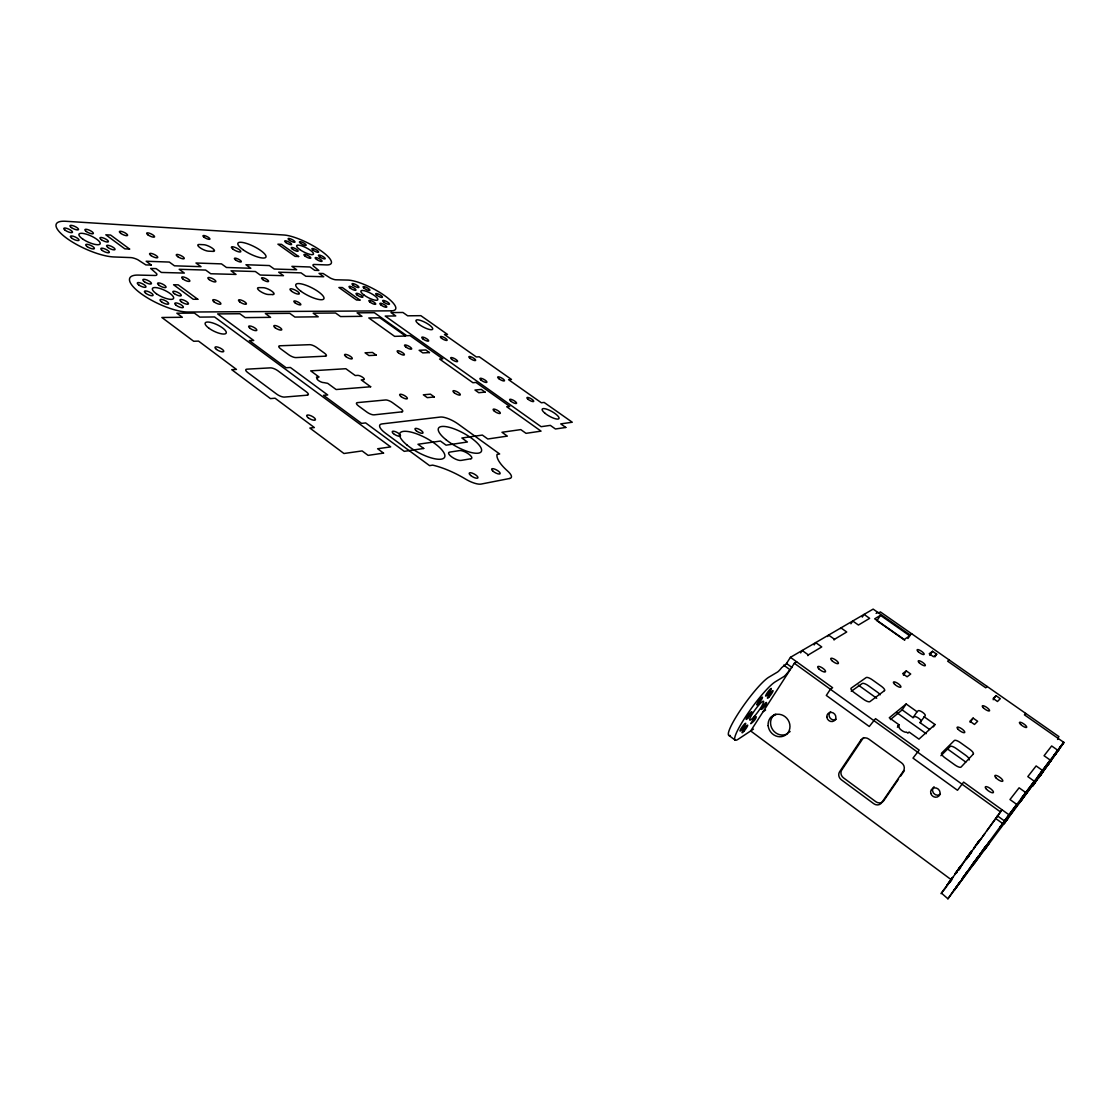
<?xml version="1.0" encoding="UTF-8"?>
<svg xmlns="http://www.w3.org/2000/svg" width="1120" height="1120" viewBox="0 0 1120 1120"><rect width="100%" height="100%" fill="white"/><g stroke="black" fill="none" stroke-linecap="round" stroke-linejoin="round"><path stroke-width="1.5" d="M1047.046 766.052L947.926 898.8L941.388 893.06L996.94 816.816M983.486 849.576L986.356 845.418L984.256 848.4M947.926 898.8L954.688 889.014M1035.216 782.306L1032.332 786.422L1035.678 781.662M1037.022 779.94C1035.16 782.642 1039.556 776.09 1036.21 780.836M911.764 633.822L910.112 634.956L873.138 609.112L790.44 657.328L786.478 663.488L792.092 667.534M800.632 652.89L802.186 650.482L808.36 654.906L821.744 646.926L815.682 642.6L814.156 644.966M1057.574 739.452L1058.176 738.402M796.712 661.85L794.346 663.264L750.666 730.968L951.678 880.04L949.732 882.56M807.87 655.662L808.36 654.906M827.652 636.538L828.59 635.082L834.512 639.296L846.734 632.002L840.924 627.886L840.462 628.6M1052.128 758.744L1053.598 756.672M834.05 640.024L834.512 639.296M850.92 623.784L852.726 621.012L858.438 625.03L869.652 618.338L864.052 614.404L862.26 617.134M983.71 849.142L980.322 854.014L982.926 850.36M907.928 638.484L909.72 635.796L880.46 615.328L876.918 620.704L904.736 640.206M903.462 675.164L906.318 670.908L910.714 674.016L907.102 676.774L902.664 673.638L906.318 670.908M966.112 858.508L971.586 850.962M969.822 853.944L970.396 853.034L969.64 853.986M929.782 655.326L932.512 651.294L936.698 654.22L934.878 656.908M890.386 719.586L902.174 709.884L906.178 703.976L917.056 711.732L918.204 710.752A4.284 1.288 34.1 0 1 922.684 712.362A4.284 1.288 34.1 0 1 925.162 715.708L919.982 722.624L929.558 729.456M959.756 882.532C955.15 888.818 961.87 878.85 959.196 883.344M897.386 727.258L899.038 724.808L889.266 717.78L906.178 703.976M980.714 853.216L980.378 853.944L982.576 850.976M1043.336 770.91C1047.452 765.058 1036.644 780.276 1041.264 773.71M902.174 709.884L913.024 717.654L917.056 711.732M1044.512 769.342L1051.708 759.318M952.672 877.422L951.762 878.57M933.352 726.88L934.976 724.514L924.028 716.702M898.478 779.212L883.708 800.758A5.964 5.418 45.6 0 1 875.84 801.71L843.5 777.868A5.894 5.362 48.3 0 1 841.792 769.93L862.988 738.36A5.936 5.446 47.3 0 1 863.618 737.604M900.452 776.342L904.4 770.588M957.054 871.402L956.228 872.69L956.984 871.738M980.448 853.832L981.68 852.096M970.158 722.372L973.126 718.102L977.634 721.294L974.47 724.458L969.92 721.238L973.126 718.102M969.5 854.42L967.652 857.052M1042.146 772.982L1042.818 772.016L1041.404 774.032M1051.414 759.92L1048.824 763.28L1049.51 762.356M993.188 699.734L996.016 695.674L1000.3 698.684L997.472 701.498L993.16 698.474L996.016 695.674M952.518 877.646L951.93 878.486M978.488 841.708L979.426 840.35L978.446 841.624M954.646 889.308L954.156 890.288L955.164 888.678M965.804 873.88L963.102 877.772L965.02 875.21M1021.286 800.058L1020.838 800.73L1022.602 798.336M959.574 868.602L960.442 867.356L959.434 868.63M959.476 867.776C963.564 861.756 953.652 875.812 959.448 867.986M978.25 842.436L976.304 845.18M1061.172 745.864L1059.254 748.636M975.002 846.37L973.658 848.33L974.862 846.762M978.278 842.016L975.24 846.048M954.814 889.322L955.458 888.16M965.692 873.908L967.778 870.968L965.132 874.566M1021.482 799.792L1027.236 791.854L1025.85 793.828M1036.406 779.604L1039.164 775.628L1025.598 794.276M951.51 879.494L950.502 880.894M956.27 873.012L956.97 872.018M966.518 858.648L967.092 857.836M975.03 846.734L973.448 849.03L974.904 847.098M959.042 883.302L958.104 884.884M958.832 883.596L957.894 884.912M973.644 863.408L972.538 864.99L974.792 861.938M974.498 862.092L977.298 858.088L970.172 867.79M1036.882 779.982L1036.294 780.794M1037.05 779.744L1035.636 781.9M1043.014 771.442L1039.864 776.16M1048.81 763.686L1046.976 766.262L1049.146 763.308M1049.706 762.02L1051.386 759.682M1057.21 752.122L1064 742.448L1053.738 755.692L1057.686 750.19L1051.666 745.962L1044.064 755.734L1050.21 760.06L1038.296 776.104L1042.398 770.378L1036.126 765.94L1027.81 776.622L1034.222 781.186L1021.384 798.462L1025.668 792.498L1019.102 787.808L1009.974 799.54L1016.68 804.356L972.986 863.744L975.604 860.048M949.298 882.35L947.352 885.136L949.088 882.854M965.342 860.286L965.944 859.46M967.512 857.43L969.416 854.798M958.622 870.324L960.61 867.538M966.588 859.18L971.656 852.096M977.732 843.584L981.778 837.914M982.758 836.542L984.718 833.798M986.678 831.054L1002.022 809.774L997.136 816.606M955.444 888.426L957.292 885.612M973.378 863.674L974.092 862.778M976.64 859.362L978.222 857.122L975.072 861.546M975.73 861.224L974.218 863.38L976.402 860.412M1012.942 810.124L1014.524 807.87L1011.444 812.21M1016.092 806.778L1018.5 803.362L1008.714 816.844L1013.418 810.502M1025.584 794.192L1019.858 802.41L1034.95 781.662M1034.74 782.95L1033.228 785.232M1033.76 784.42L1033.004 785.33M1048.544 763.98L1051.638 759.794L1050.392 761.488M950.74 880.166L951.482 879.13L949.648 882.07M969.374 855.05L968.576 856.156M966.952 872.284L968.142 870.618M976.696 858.676L978.796 855.694L976.766 858.438M955.682 888.104L956.788 886.452M964.88 875.546L967.456 872.032L966.476 873.348M1025.71 713.412L1024.408 714.84L1063.678 742.28L1004.402 820.904L997.36 815.808M977.746 858.564L979.734 855.736L976.206 860.58M1003.338 822.85L1005.41 819.91L1002.274 824.334M987.392 845.74L989.366 842.954L986.37 847.168M1011.136 812.504L1009.106 815.36L1011.976 811.468M1006.642 820.246C1012.214 812.42 999.88 829.514 1005.494 821.842M1024.772 795.326L1025.318 794.57M1032.892 783.664L1034.74 781.046L1031.968 784.938M1059.8 747.698L1063.678 742.28M1033.956 784.14L1034.614 783.048M1055.474 754.404L1053.78 756.714L1056.468 752.752M950.068 880.88L947.24 884.898L951.496 878.906M962.542 863.66L954.982 873.88L957.054 871.136M964.558 875.364L961.996 878.99L964.292 875.868M983.206 849.702L986.314 845.46M957.362 885.654L957.866 884.814M964.04 876.694L961.814 879.858L964.306 876.33M969.472 868.77L972.188 865.326M1002.82 823.578L999.852 827.638L1001.994 824.726M986.902 846.44L983.976 850.43L986.09 847.546M1032.444 784.28L1029.952 787.682L1031.73 785.26M1041.67 773.136L1042.356 772.184M1057.448 751.59L1056.776 752.416L1059.338 748.832L1058.288 750.232M1055.642 754.096L1058.078 750.526L1040.998 774.69M1057.238 751.786L1054.606 755.398L1056.314 753.074M1040.326 775.516L1040.998 774.592M963.242 862.694L969.304 854.406M976.542 844.228L978.208 841.932M976.318 844.942L978.404 842.086M974.708 861.154L954.464 889.882M975.576 860.23L976.486 858.844M957.264 885.906L957.586 885.206M970.186 868.112L968.058 871.038M956.76 886.732L955.388 888.622M1050.56 760.914L1053.584 756.672M1057.63 751.156L1055.712 754.082M1041.096 774.368L1038.142 778.498L1039.416 776.776M961.926 865.032L962.64 864.052M968.282 856.548L967.722 857.332M956.494 886.858L954.604 889.7M984.34 848.4L986.034 846.118M965.454 874.748L966.728 872.886M1042.608 772.212L1040.648 774.872M956.998 872.186L956.452 872.928M958.636 869.722L959.182 868.966M960.54 866.936L958.692 869.456M952.014 878.612L952.574 877.87M959.266 883.162L959.714 882.28M971.614 850.822L966.21 858.396M946.778 886.396L941.066 893.676M1057.756 738.136L1058.932 736.61L880.39 611.912L878.64 612.962M787.388 662.956L781.662 667.688A8.666 1.344 -54.2 0 1 777.448 672.084L768.796 677.222A36.372 5.642 -53.9 0 0 740.012 710.766A36.372 5.642 -53.9 0 0 730.156 735.434M940.898 755.706L950.25 746.424A5.81 1.764 34.6 0 1 956.228 748.524L965.664 755.272A5.838 1.778 34.8 0 1 969.164 759.962M987.154 686.476L985.74 687.806L947.646 661.178L949.186 659.96M934.976 724.514L918.974 739.13L909.104 732.046L907.886 733.11L906.444 732.074A4.452 1.4 34.2 0 1 901.754 730.436A4.452 1.4 34.2 0 1 899.234 726.894L897.806 725.872L899.038 724.808M919.982 722.624L921.13 721.616A4.27 1.302 34.1 0 0 918.666 718.256A4.27 1.302 34.1 0 0 914.186 716.66L913.024 717.654M936.698 654.22L933.45 656.684L929.236 653.744L932.512 651.294M851.256 691.306L862.26 683.48A5.642 1.736 33.6 0 1 868.294 685.664L877.408 692.174A5.656 1.736 33.7 0 1 880.208 694.806M909.72 635.796L904.232 639.534L874.678 618.828L880.46 615.328M753.452 729.12L738.332 739.13A36.414 5.502 -53.9 0 1 744.702 718.158A36.414 5.502 -53.9 0 1 775.18 681.87L783.748 676.662A8.68 1.302 -54.2 0 0 787.962 672.238L789.95 669.69L783.65 665.14M770.518 717.836L775.95 714.238M763.126 711.662L765.59 710.066M876.106 613.41L876.848 612.962A30.114 3.864 -54.4 0 1 878.654 612.92M858.312 685.09L876.694 698.264M896.49 712.446L926.184 733.712M947.394 748.902L965.776 762.062M790.44 657.328L832.622 687.722L830.368 689.248L826.308 695.436L869.274 726.502L875.532 718.634L919.184 750.092L912.996 758.114L957.502 790.286L963.62 782.11L1008.854 814.702M794.346 663.264L1000.398 811.86M995.666 818.454L1002.512 823.41M728.84 735.392L735.126 740.096M836.248 719.264A4.746 4.382 50.7 0 1 830.06 717.92A4.746 4.382 50.7 0 1 830.578 711.662M940.352 794.36A4.928 4.494 41.5 0 1 933.016 788.018M933.478 787.36A4.928 4.494 41.5 0 1 934.094 786.772M787.85 733.446A11.55 10.542 54.2 0 1 772.646 729.652A11.55 10.542 54.2 0 1 774.998 714.266M790.09 731.416A11.55 10.542 54.2 0 1 789.432 732.158M750.89 723.59C758.17 718.844 757.792 710.542 750.89 723.59M761.334 709.38C768.488 704.844 768.152 696.402 761.334 709.38M971.404 852.124L970.886 852.908L971.39 852.138M1058.484 750.204L1057.658 751.198L1058.47 750.204M860.86 740.11L839.594 771.778A5.922 5.39 48.4 0 0 841.316 779.758L873.754 803.698A5.992 5.432 45.8 0 0 881.65 802.746L903.406 771.036A6.034 5.516 44.5 0 0 901.656 762.93L868.728 739.032A5.964 5.474 47.5 0 0 860.86 740.11M975.772 845.698L975.772 845.698M988.582 842.856L972.314 865.564L990.248 840.658L988.582 842.856M1047.424 764.932L1033.228 784.714L1048.642 763.322L1047.424 764.932M973.322 754.026L961.072 767.074A6.006 1.862 34.8 0 1 954.884 764.932L945.126 757.918A5.992 1.862 34.7 0 1 941.612 753.102L954.366 740.488A5.824 1.75 34.6 0 1 960.344 742.602L969.794 749.35A5.838 1.75 34.7 0 1 973.322 754.026M884.492 690.62L869.918 701.638A5.824 1.82 33.7 0 1 863.674 699.398L854.266 692.636A5.81 1.82 33.6 0 1 851.144 688.156L866.18 677.558A5.642 1.708 33.5 0 1 872.228 679.756L881.356 686.266A5.67 1.722 33.6 0 1 884.492 690.62M509.67 478.478L481.18 484.064A15.33 4.998 28.8 0 1 465.514 479.052A46.144 15.526 28.6 0 0 432.656 465.136L429.59 465.64L385.56 433.258A15.414 4.984 27.8 0 1 382.06 423.906L440.412 417.046A14.476 4.438 28.4 0 1 458.15 424.032L499.646 453.978L497.014 454.426A42.098 12.992 29.4 0 0 507.71 471.142A14.84 4.69 29.1 0 1 509.67 478.478M470.876 458.766L460.95 460.432A7.546 2.422 28.6 0 1 451.654 456.862A7.546 2.422 28.6 0 1 449.582 452.13L459.606 450.576A7.462 2.366 28.7 0 1 468.762 454.104A7.462 2.366 28.7 0 1 470.876 458.766M423.724 448.476L404.25 451.346L365.652 422.912L361.578 423.388L323.512 395.318L327.712 394.968L290.402 367.486L286.104 367.738L249.312 340.606L253.722 340.48L217.644 313.908L239.834 313.74L245.14 317.618L270.578 317.338L265.356 313.544L289.786 313.348L294.91 317.072L318.22 316.806L313.166 313.18L335.58 313.012L340.55 316.568L361.984 316.33L357.084 312.844L374.374 312.704L406.742 335.706L410.032 335.608L442.778 358.862L439.586 359.044L472.906 382.718L476.014 382.452L509.74 406.406L506.716 406.742L541.044 431.13L526.036 433.342L520.772 429.604L501.984 432.278L507.332 436.114L487.802 438.998L482.37 435.078L461.874 438.004L467.404 442.008L446.068 445.172L440.426 441.056L417.97 444.262L423.724 448.476M565.81 427.462L555.436 428.988L550.326 425.376L541.114 426.692L385.21 316.064L395.752 315.952L390.978 312.578L402.948 312.48L407.666 315.812L420.854 315.672L447.51 334.432L444.472 334.53L476.308 356.958L479.262 356.79L511.476 379.456L508.592 379.694L541.352 402.766L544.138 402.444L572.264 422.24L560.742 423.892L565.81 427.462M383.544 453.11L368.102 455.378L362.124 450.926L343.938 453.502L309.862 428.05L314.356 427.546L275.058 398.216L270.452 398.608L231.728 369.684L236.46 369.418L198.534 341.11L193.69 341.264L161.868 317.492L182.35 317.282L176.848 313.194L194.39 313.082L199.836 317.114L214.55 316.96L390.67 446.894L377.622 448.742L383.544 453.11M401.954 411.838L374.01 414.848A5.684 1.806 27.5 0 1 366.884 412.09L358.526 405.958A5.67 1.806 27.4 0 1 357.336 402.626L385.644 399.966A5.516 1.708 27.7 0 1 392.504 402.654L400.638 408.576A5.516 1.722 27.8 0 1 401.954 411.838M434.35 396.97L427.28 397.642L423.346 394.814L430.43 394.156L434.35 396.97M485.086 392.112L478.744 392.714L474.978 390.026L481.334 389.438L485.086 392.112M307.342 395.178L284.41 397.082A6.006 1.974 26.4 0 1 276.752 394.156L247.716 372.526A5.978 1.946 26.1 0 1 246.918 369.166L270.41 367.864A5.852 1.862 26.4 0 1 277.844 370.748L306.32 391.804A5.866 1.904 26.7 0 1 307.342 395.178M370.664 386.764L336.126 389.522L327.684 383.334L323.848 382.606A4.256 1.344 26.9 0 1 318.458 380.506A4.256 1.344 26.9 0 1 317.688 378.084L316.456 377.174L319.06 377.006L310.688 370.86L345.856 368.718L355.236 375.536L357.658 375.368A4.088 1.246 27.4 0 1 362.782 377.398A4.088 1.246 27.4 0 1 363.65 379.722L361.228 379.904L370.664 386.764M325.5 356.16L295.918 357.588A5.628 1.736 26.6 0 1 288.764 354.76L280.7 348.852A5.628 1.722 26.5 0 1 279.818 345.786L309.722 344.68A5.46 1.638 26.9 0 1 316.61 347.438L324.478 353.15A5.46 1.652 27 0 1 325.5 356.16M376.306 355.194L368.914 355.558L365.064 352.8L372.484 352.45L376.306 355.194M429.45 352.576L422.814 352.898L419.132 350.28L425.796 349.972L429.45 352.576M405.524 336.014L394.632 336.364L368.802 317.954L379.904 317.814L405.524 336.014M391.216 310.842L188.132 312.032A36.47 11.074 25.2 0 1 140.672 293.356A36.47 11.074 25.2 0 1 138.278 275.086L154.91 275.478A8.596 2.548 25.1 0 0 156.66 273.672L150.668 268.45L156.156 268.618L161.378 272.454L184.338 273.07L179.186 269.29L205.674 270.06L210.756 273.756L236.04 274.428L231.042 270.816L255.36 271.516L260.274 275.058L283.5 275.674L278.67 272.202L301.042 272.86L305.816 276.262L323.736 276.738L319.032 273.392L323.148 273.518L330.344 278.054A7.196 1.89 27.1 0 0 335.86 279.79L347.704 280.07A29.736 7.84 27.5 0 1 384.566 295.596A29.736 7.84 27.5 0 1 391.216 310.842M197.806 299.278L193.228 299.264L173.572 284.76L178.192 284.844L197.806 299.278M359.94 300.048L356.538 300.034L338.898 287.504L342.342 287.56L359.94 300.048M272.79 294.546L268.366 294.504A6.72 1.904 26.4 0 1 259.812 291.018A6.72 1.904 26.4 0 1 258.86 287.616L263.312 287.686A6.692 1.89 26.4 0 1 271.796 291.158A6.692 1.89 26.4 0 1 272.79 294.546M151.368 265.076L145.852 264.908L137.662 259.644A8.596 2.52 25 0 0 130.676 257.586L113.806 256.956A36.33 10.556 24.5 0 1 66.276 237.93A36.33 10.556 24.5 0 1 65.646 221.27L284.018 235.018A29.526 7.56 26.9 0 1 320.992 250.768A29.526 7.56 26.9 0 1 326.298 264.922L314.258 264.46A7.196 1.876 27 0 0 313.334 265.986L318.836 270.452L314.72 270.326L310.03 266.994L291.914 266.35L296.66 269.738L274.218 269.024L269.402 265.566L245.952 264.74L250.838 268.268L226.464 267.484L221.494 263.886L195.972 263.004L201.026 266.672L174.454 265.818L169.33 262.066L146.174 261.254L151.368 265.076M213.094 251.384L208.502 251.174A6.692 1.834 25.9 0 1 199.92 247.646A6.692 1.834 25.9 0 1 199.248 244.482L203.868 244.72A6.664 1.82 25.9 0 1 212.366 248.234A6.664 1.82 25.9 0 1 213.094 251.384M129.598 249.06L124.852 248.85L105.812 234.808L110.614 235.06L129.598 249.06M298.634 256.522L295.078 256.368L277.914 244.174L281.512 244.37L298.634 256.522M174.412 293.678A4.662 1.4 25.4 0 0 181.258 295.596A4.662 1.4 25.4 0 0 175.476 291.494A4.662 1.4 25.4 0 0 174.412 293.678M376.866 295.274A3.808 0.994 27.6 0 0 382.424 297.276A3.808 0.994 27.6 0 0 377.916 293.874A3.808 0.994 27.6 0 0 376.866 295.274M161.602 301.924A4.774 1.47 25.2 0 0 168.644 303.856A4.774 1.47 25.2 0 0 162.75 299.656A4.774 1.47 25.2 0 0 161.602 301.924M363.832 294.896A9.52 2.506 27.5 0 0 377.72 299.88A9.52 2.506 27.5 0 0 366.478 291.382A9.52 2.506 27.5 0 0 363.832 294.896M145.95 293.412A4.788 1.47 25 0 0 153.048 295.372A4.788 1.47 25 0 0 147.168 291.186A4.788 1.47 25 0 0 145.95 293.412M295.148 302.89A3.892 1.092 26.7 0 0 300.804 304.71A3.892 1.092 26.7 0 0 296.072 301.224A3.892 1.092 26.7 0 0 295.148 302.89M176.148 305.27A4.732 1.456 25.4 0 0 183.288 307.44A4.732 1.456 25.4 0 0 177.758 303.254A4.732 1.456 25.4 0 0 176.148 305.27M181.356 301.812A4.69 1.428 25.4 0 0 188.412 303.954A4.69 1.428 25.4 0 0 182.924 299.824A4.69 1.428 25.4 0 0 181.356 301.812M357.168 295.078A3.892 1.036 27.4 0 0 362.866 297.122A3.892 1.036 27.4 0 0 358.302 293.664A3.892 1.036 27.4 0 0 357.168 295.078M156.38 293.72A11.676 3.542 25.2 0 0 173.572 298.452A11.676 3.542 25.2 0 0 159.124 288.218A11.676 3.542 25.2 0 0 156.38 293.72M214.074 301.896A4.536 1.358 25.8 0 0 220.85 303.982A4.536 1.358 25.8 0 0 215.46 299.964A4.536 1.358 25.8 0 0 214.074 301.896M383.866 302.19A3.836 1.008 27.7 0 0 389.438 304.192A3.836 1.008 27.7 0 0 384.888 300.762A3.836 1.008 27.7 0 0 383.866 302.19M239.834 301.952A4.438 1.302 26.1 0 0 246.386 304.01A4.438 1.302 26.1 0 0 241.094 300.076A4.438 1.302 26.1 0 0 239.834 301.952M381.094 305.074A3.864 1.022 27.6 0 0 386.722 307.09A3.864 1.022 27.6 0 0 382.144 303.618A3.864 1.022 27.6 0 0 381.094 305.074M209.23 279.622A4.424 1.274 25.8 0 0 215.824 281.708A4.424 1.274 25.8 0 0 210.602 277.83A4.424 1.274 25.8 0 0 209.23 279.622M301.154 291.41A15.722 4.312 26.9 0 0 323.89 298.774A15.722 4.312 26.9 0 0 304.556 284.76A15.722 4.312 26.9 0 0 301.154 291.41M350.21 288.106A3.878 1.022 27.3 0 0 355.908 290.15A3.878 1.022 27.3 0 0 351.358 286.706A3.878 1.022 27.3 0 0 350.21 288.106M353.206 285.334A3.85 1.008 27.4 0 0 358.862 287.378A3.85 1.008 27.4 0 0 354.354 283.962A3.85 1.008 27.4 0 0 353.206 285.334M364.252 288.33A3.822 0.994 27.5 0 0 369.838 290.346A3.822 0.994 27.5 0 0 365.344 286.958A3.822 0.994 27.5 0 0 364.252 288.33M370.034 302.148A3.892 1.036 27.5 0 0 375.704 304.178A3.892 1.036 27.5 0 0 371.112 300.706A3.892 1.036 27.5 0 0 370.034 302.148M138.866 285.026A4.774 1.442 25 0 0 145.95 287A4.774 1.442 25 0 0 140.098 282.842A4.774 1.442 25 0 0 138.866 285.026M159.124 285.348A4.676 1.4 25.2 0 0 166.026 287.28A4.676 1.4 25.2 0 0 160.244 283.192A4.676 1.4 25.2 0 0 159.124 285.348M144.424 281.736A4.718 1.414 25.1 0 0 151.424 283.696A4.718 1.414 25.1 0 0 145.628 279.58A4.718 1.414 25.1 0 0 144.424 281.736M291.704 291.354A5.236 1.456 26.7 0 0 299.334 293.818A5.236 1.456 26.7 0 0 292.95 289.156A5.236 1.456 26.7 0 0 291.704 291.354M262.836 279.608A3.878 1.078 26.4 0 0 268.534 281.456A3.878 1.078 26.4 0 0 263.872 278.026A3.878 1.078 26.4 0 0 262.836 279.608M183.204 279.216A4.536 1.33 25.5 0 0 189.84 281.12A4.536 1.33 25.5 0 0 184.212 277.158A4.536 1.33 25.5 0 0 183.204 279.216M101.402 239.708A4.648 1.344 24.7 0 0 108.36 241.752A4.648 1.344 24.7 0 0 102.746 237.776A4.648 1.344 24.7 0 0 101.402 239.708M313.138 250.264A3.794 0.966 27 0 0 318.598 252.14A3.794 0.966 27 0 0 313.978 248.822A3.794 0.966 27 0 0 313.138 250.264M65.254 230.3A4.746 1.372 24.3 0 0 72.422 232.4A4.746 1.372 24.3 0 0 66.766 228.368A4.746 1.372 24.3 0 0 65.254 230.3M299.782 249.55A9.45 2.422 26.9 0 0 313.446 254.212A9.45 2.422 26.9 0 0 301.91 245.938A9.45 2.422 26.9 0 0 299.782 249.55M71.778 238.21A4.774 1.4 24.4 0 0 78.974 240.296A4.774 1.4 24.4 0 0 73.262 236.25A4.774 1.4 24.4 0 0 71.778 238.21M204.12 237.258A3.864 1.036 25.9 0 0 209.874 239.176A3.864 1.036 25.9 0 0 205.338 235.858A3.864 1.036 25.9 0 0 204.12 237.258M71.386 227.57A4.704 1.358 24.4 0 0 78.47 229.656A4.704 1.358 24.4 0 0 72.856 225.666A4.704 1.358 24.4 0 0 71.386 227.57M86.324 231.49A4.662 1.344 24.6 0 0 93.324 233.548A4.662 1.344 24.6 0 0 87.724 229.586A4.662 1.344 24.6 0 0 86.324 231.49M292.502 249.214A3.864 0.994 26.8 0 0 298.116 251.132A3.864 0.994 26.8 0 0 293.412 247.758A3.864 0.994 26.8 0 0 292.502 249.214M82.614 238.952A11.62 3.374 24.5 0 0 100.044 244.006A11.62 3.374 24.5 0 0 86.044 234.094A11.62 3.374 24.5 0 0 82.614 238.952M120.848 233.422A4.522 1.274 25 0 0 127.554 235.424A4.522 1.274 25 0 0 122.066 231.56A4.522 1.274 25 0 0 120.848 233.422M300.65 243.39A3.794 0.966 26.9 0 0 306.152 245.294A3.794 0.966 26.9 0 0 301.532 241.976A3.794 0.966 26.9 0 0 300.65 243.39M148.05 234.948A4.396 1.232 25.3 0 0 154.546 236.908A4.396 1.232 25.3 0 0 149.142 233.128A4.396 1.232 25.3 0 0 148.05 234.948M289.408 240.184A3.822 0.966 26.8 0 0 294.966 242.102A3.822 0.966 26.8 0 0 290.332 238.77A3.822 0.966 26.8 0 0 289.408 240.184M177.786 256.662A4.41 1.246 25.5 0 0 184.24 258.566A4.41 1.246 25.5 0 0 178.78 254.73A4.41 1.246 25.5 0 0 177.786 256.662M242.872 249.606A15.638 4.172 26.4 0 0 265.846 257.25A15.638 4.172 26.4 0 0 247.044 243.614A15.638 4.172 26.4 0 0 242.872 249.606M305.214 256.214A3.864 0.994 26.9 0 0 310.8 258.118A3.864 0.994 26.9 0 0 306.096 254.73A3.864 0.994 26.9 0 0 305.214 256.214M316.498 259.364A3.836 0.98 27.1 0 0 322.028 261.24A3.836 0.98 27.1 0 0 317.338 257.866A3.836 0.98 27.1 0 0 316.498 259.364M319.718 256.858A3.808 0.966 27.1 0 0 325.192 258.734A3.808 0.966 27.1 0 0 320.53 255.388A3.808 0.966 27.1 0 0 319.718 256.858M285.964 242.564A3.85 0.98 26.8 0 0 291.564 244.482A3.85 0.98 26.8 0 0 286.902 241.136A3.85 0.98 26.8 0 0 285.964 242.564M87.206 246.624A4.76 1.4 24.5 0 0 94.346 248.682A4.76 1.4 24.5 0 0 88.634 244.608A4.76 1.4 24.5 0 0 87.206 246.624M108.038 247.548A4.662 1.358 24.8 0 0 114.996 249.578A4.662 1.358 24.8 0 0 109.354 245.574A4.662 1.358 24.8 0 0 108.038 247.548M102.256 250.46A4.704 1.386 24.7 0 0 109.298 252.49A4.704 1.386 24.7 0 0 103.6 248.458A4.704 1.386 24.7 0 0 102.256 250.46M233.044 249.186A5.208 1.4 26.2 0 0 240.758 251.748A5.208 1.4 26.2 0 0 234.556 247.212A5.208 1.4 26.2 0 0 233.044 249.186M235.564 259.924A3.864 1.064 26.2 0 0 241.29 261.814A3.864 1.064 26.2 0 0 236.67 258.44A3.864 1.064 26.2 0 0 235.564 259.924M151.032 255.598A4.522 1.302 25.2 0 0 157.71 257.544A4.522 1.302 25.2 0 0 152.152 253.638A4.522 1.302 25.2 0 0 151.032 255.598M345.842 356.552A4.34 1.288 27.3 0 0 352.24 358.68A4.34 1.288 27.3 0 0 347.158 354.718A4.34 1.288 27.3 0 0 345.842 356.552M401.016 396.55A4.368 1.33 27.9 0 0 407.358 398.608A4.368 1.33 27.9 0 0 402.122 394.534A4.368 1.33 27.9 0 0 401.016 396.55M494.368 411.166A4.088 1.176 28.9 0 0 500.29 413.308A4.088 1.176 28.9 0 0 495.502 409.458A4.088 1.176 28.9 0 0 494.368 411.166M393.484 433.622A4.634 1.498 27.9 0 0 400.4 435.988A4.634 1.498 27.9 0 0 395.192 431.592A4.634 1.498 27.9 0 0 393.484 433.622M250.04 328.3A4.55 1.386 26.2 0 0 256.774 330.344A4.55 1.386 26.2 0 0 251.3 326.256A4.55 1.386 26.2 0 0 250.04 328.3M275.212 327.796A4.452 1.33 26.5 0 0 281.736 329.798A4.452 1.33 26.5 0 0 276.346 325.794A4.452 1.33 26.5 0 0 275.212 327.796M416.22 430.696A4.522 1.428 28.1 0 0 422.926 433.02A4.522 1.428 28.1 0 0 417.788 428.736A4.522 1.428 28.1 0 0 416.22 430.696M398.44 352.814A4.102 1.162 27.8 0 0 404.376 354.844A4.102 1.162 27.8 0 0 399.49 351.092A4.102 1.162 27.8 0 0 398.44 352.814M454.202 392.714A4.13 1.19 28.4 0 0 460.25 394.912A4.13 1.19 28.4 0 0 455.504 391.062A4.13 1.19 28.4 0 0 454.202 392.714M405.832 346.976A4.032 1.12 27.9 0 0 411.656 348.978A4.032 1.12 27.9 0 0 406.826 345.296A4.032 1.12 27.9 0 0 405.832 346.976M208.74 328.076A11.648 3.612 25.7 0 0 226.114 333.242A11.648 3.612 25.7 0 0 212.254 322.826A11.648 3.612 25.7 0 0 208.74 328.076M308.07 417.648A4.886 1.638 26.8 0 0 315.378 419.888A4.886 1.638 26.8 0 0 309.708 415.31A4.886 1.638 26.8 0 0 308.07 417.648M216.468 349.412A4.844 1.54 25.7 0 0 223.692 351.512A4.844 1.54 25.7 0 0 217.938 347.158A4.844 1.54 25.7 0 0 216.468 349.412M510.86 401.226A3.962 1.106 29 0 0 516.558 403.326A3.962 1.106 29 0 0 511.896 399.616A3.962 1.106 29 0 0 510.86 401.226M423.01 338.982A3.906 1.064 28.1 0 0 428.624 340.956A3.906 1.064 28.1 0 0 423.92 337.386A3.906 1.064 28.1 0 0 423.01 338.982M481.138 380.17A3.948 1.092 28.7 0 0 486.864 382.284A3.948 1.092 28.7 0 0 482.272 378.63A3.948 1.092 28.7 0 0 481.138 380.17M469.994 358.316A3.85 1.036 28.5 0 0 475.594 360.43A3.85 1.036 28.5 0 0 471.142 356.902A3.85 1.036 28.5 0 0 469.994 358.316M441.462 338.184A3.836 1.022 28.2 0 0 447.076 340.326A3.836 1.022 28.2 0 0 442.708 336.854A3.836 1.022 28.2 0 0 441.462 338.184M419.118 324.436A9.436 2.492 28 0 0 432.67 329.238A9.436 2.492 28 0 0 421.288 320.684A9.436 2.492 28 0 0 419.118 324.436M498.876 378.7A3.864 1.05 28.8 0 0 504.462 380.786A3.864 1.05 28.8 0 0 499.926 377.202A3.864 1.05 28.8 0 0 498.876 378.7M544.866 413.154A9.632 2.66 29.4 0 0 558.894 418.698A9.632 2.66 29.4 0 0 548.044 409.668A9.632 2.66 29.4 0 0 544.866 413.154M528.136 399.35A3.878 1.064 29.1 0 0 533.694 401.408A3.878 1.064 29.1 0 0 529.088 397.768A3.878 1.064 29.1 0 0 528.136 399.35M451.794 359.366A3.92 1.078 28.4 0 0 457.534 361.522A3.92 1.078 28.4 0 0 453.026 357.924A3.92 1.078 28.4 0 0 451.794 359.366M492.912 471.128A4.83 1.526 29 0 0 500.052 473.774A4.83 1.526 29 0 0 494.718 469.112A4.83 1.526 29 0 0 492.912 471.128M470.68 475.468A4.942 1.61 28.8 0 0 477.89 477.876A4.942 1.61 28.8 0 0 472.094 473.074A4.942 1.61 28.8 0 0 470.68 475.468M445.802 439.558A24.374 7.588 28.6 0 0 481.264 451.598A24.374 7.588 28.6 0 0 452.676 428.344A24.374 7.588 28.6 0 0 445.802 439.558M407.064 445.06A25.396 8.19 28.2 0 0 444.444 457.506A25.396 8.19 28.2 0 0 415.072 433.272A25.396 8.19 28.2 0 0 407.064 445.06M894.586 684.236A4.508 1.344 33.7 0 0 900.872 687.064A4.508 1.344 33.7 0 0 895.93 682.36A4.508 1.344 33.7 0 0 894.586 684.236M958.188 729.386A4.606 1.358 34.4 0 0 964.67 732.536A4.606 1.358 34.4 0 0 959.882 727.706A4.606 1.358 34.4 0 0 958.188 729.386M1020.614 724.402A4.354 1.19 34.5 0 0 1026.648 727.356A4.354 1.19 34.5 0 0 1021.986 722.834A4.354 1.19 34.5 0 0 1020.614 724.402M986.496 789.278A4.942 1.526 35.2 0 0 993.37 792.568A4.942 1.526 35.2 0 0 988.176 787.234A4.942 1.526 35.2 0 0 986.496 789.278M818.804 668.836A4.662 1.47 33.1 0 0 825.454 671.79A4.662 1.47 33.1 0 0 820.526 666.932A4.662 1.47 33.1 0 0 818.804 668.836M831.866 660.59A4.564 1.4 33.1 0 0 838.348 663.488A4.564 1.4 33.1 0 0 833.49 658.756A4.564 1.4 33.1 0 0 831.866 660.59M996.058 777.938A4.83 1.456 35.1 0 0 1002.75 781.158A4.83 1.456 35.1 0 0 997.668 775.978A4.83 1.456 35.1 0 0 996.058 777.938M919.394 662.914A4.27 1.204 33.5 0 0 925.316 665.602A4.27 1.204 33.5 0 0 920.57 661.206A4.27 1.204 33.5 0 0 919.394 662.914M983.388 707.854A4.368 1.218 34.2 0 0 989.492 710.85A4.368 1.218 34.2 0 0 984.9 706.328A4.368 1.218 34.2 0 0 983.388 707.854M918.288 651.728A4.2 1.162 33.4 0 0 924.126 654.388A4.2 1.162 33.4 0 0 919.464 650.09A4.2 1.162 33.4 0 0 918.288 651.728M767.522 694.638A4.732 0.714 -54 0 0 771.274 688.464A4.732 0.714 -54 0 0 766.64 693.742A4.732 0.714 -54 0 0 767.522 694.638M769.3 696.738A4.69 0.7 -54 0 0 773.024 690.62A4.69 0.7 -54 0 0 768.432 695.856A4.69 0.7 -54 0 0 769.3 696.738M758.716 703.374A4.774 0.728 -54 0 0 762.482 697.172A4.774 0.728 -54 0 0 757.778 702.506A4.774 0.728 -54 0 0 758.716 703.374M754.32 716.408A11.648 1.764 -53.9 0 0 763.518 701.274A11.648 1.764 -53.9 0 0 752.052 714.336A11.648 1.764 -53.9 0 0 754.32 716.408M743.988 731.192A4.704 0.7 -53.8 0 0 747.67 725.13A4.704 0.7 -53.8 0 0 743.008 730.45A4.704 0.7 -53.8 0 0 743.988 731.192M748.062 717.878A4.774 0.728 -53.9 0 0 751.8 711.69A4.774 0.728 -53.9 0 0 747.082 717.08A4.774 0.728 -53.9 0 0 748.062 717.878M741.972 729.414A4.746 0.714 -53.8 0 0 745.668 723.296A4.746 0.714 -53.8 0 0 740.964 728.672A4.746 0.714 -53.8 0 0 741.972 729.414M826.84 717.066A4.774 4.396 50.8 0 0 834.022 720.916A4.774 4.396 50.8 0 0 833.21 712.922A4.774 4.396 50.8 0 0 826.84 717.066M930.804 793.464A4.956 4.508 41.6 0 0 938.826 796.082A4.956 4.508 41.6 0 0 936.46 788.088A4.956 4.508 41.6 0 0 930.804 793.464M768.152 725.69A11.592 10.584 54.3 0 0 785.456 735.14A11.592 10.584 54.3 0 0 783.482 715.638A11.592 10.584 54.3 0 0 768.152 725.69"/></g></svg>
